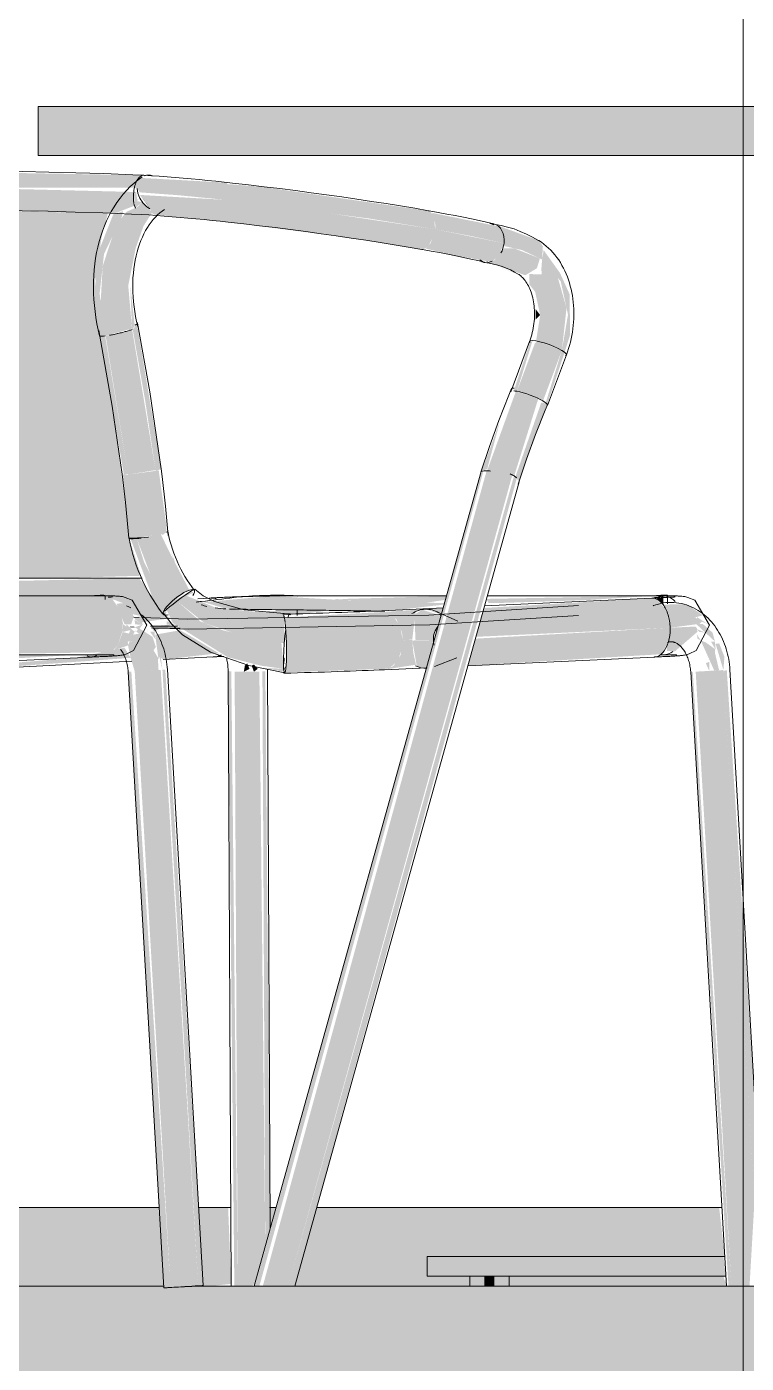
# Model space of a CAD drawing. Header units: inches. Extents: x -23034 to -8288, y -132 to 853.
# Drawn here: x -19258.62 to -19240.32, y -1.96 to 32.03 of the extents above; entities that cross this region are included whole.
import ezdxf

# ---------------------------------------------------------------- set-up
doc = ezdxf.new("R2010")
doc.units = ezdxf.units.IN
doc.header["$MEASUREMENT"] = 0
for name, color, linetype, lineweight in [('A-GLAZ-CWMG', 51, 'Continuous', 9), ('C-BLDG-PADS', 91, 'Continuous', 9), ('G-ANNO-SYMB', 111, 'Continuous', 9), ('I-FURN', 30, 'Continuous', 9)]:
    doc.layers.add(name, color=color, linetype=linetype, lineweight=lineweight)

# ---------------------------------------------------------------- blocks, each defined once
blk = doc.blocks.new('HermanMiller_Collection_Air-Chair_SideChair_Arms - Arms-V29-Section 8')
at = {"layer": 'I-FURN'}
for points in [[(-26123.41, 16.825), (-26118.589, 16.828), (-26118.667, 17.2), (-26118.863, 17.465), (-26119.123, 17.552), (-26128.334, 17.405), (-26128.174, 17.151), (-26128.111, 16.828), (-26123.733, 16.826)], [(-26119.078, 17.546), (-26119.136, 17.566), (-26119.123, 17.552)], [(-26123.928, 16.05), (-26118.905, 16.117), (-26118.727, 16.291), (-26118.599, 16.678), (-26118.601, 16.828), (-26128.111, 16.828), (-26128.22, 16.355), (-26128.432, 16.126), (-26128.432, 16.053), (-26124.052, 16.05)], [(-26126.267, 15.675), (-26119.792, 16.052), (-26126.711, 16.051), (-26126.52, 15.776), (-26126.272, 15.676)], [(-26117.385, -0.036), (-26116.68, 0.005), (-26117.633, 15.668), (-26118.295, 15.63), (-26117.468, 1.402)], [(-26116.68, 0.005), (-26116.554, 0.011), (-26117.517, 15.674), (-26117.59, 15.671), (-26116.761, 1.402)], [(-26117.551, -0.047), (-26117.386, -0.007), (-26118.38, 15.625), (-26118.461, 15.619), (-26117.551, -0.041)]]:
    blk.add_hatch(color=256, dxfattribs=at).paths.add_polyline_path(points, flags=0)
h = blk.add_hatch(color=256, dxfattribs=at)
h.paths.add_polyline_path([(-26118.096, 16.822), (-26118.113, 17.036), (-26118.289, 16.952)], flags=0)
h.paths.add_polyline_path([(-26118.386, 16.826), (-26118.319, 17.022), (-26118.347, 17.085), (-26118.113, 17.036), (-26118.28, 17.223), (-26118.492, 17.256), (-26118.494, 17.378), (-26118.753, 17.351), (-26118.601, 16.939), (-26118.55, 16.828)], flags=0)
h = blk.add_hatch(color=256, dxfattribs=at)
h.paths.add_polyline_path([(-26118.601, 16.634), (-26118.384, 16.687), (-26118.589, 16.828), (-26118.601, 16.64)], flags=0)
h.paths.add_polyline_path([(-26118.831, 16.166), (-26118.467, 16.291), (-26118.471, 16.39), (-26118.26, 16.418), (-26118.102, 16.604), (-26118.334, 16.566), (-26118.601, 16.634), (-26118.727, 16.291)], flags=0)
h.paths.add_polyline_path([(-26118.196, 16.687), (-26118.096, 16.822), (-26118.289, 16.755)], flags=0)
h = blk.add_hatch(color=256, dxfattribs=at)
h.paths.add_polyline_path([(-26118.096, 16.822), (-26118.296, 16.943), (-26118.289, 16.825), (-26118.172, 16.823)], flags=0)
h.paths.add_polyline_path([(-26118.295, 15.63), (-26117.689, 15.665), (-26117.707, 15.985), (-26117.817, 16.169), (-26117.757, 16.252), (-26117.842, 16.51), (-26118.172, 16.72), (-26118.216, 16.702), (-26118.255, 16.64), (-26118.174, 16.592), (-26118.19, 16.501), (-26118.194, 16.496), (-26118.334, 16.408), (-26118.425, 16.39), (-26118.467, 16.299), (-26118.402, 15.993)], flags=0)
h.paths.add_polyline_path([(-26118.334, 16.566), (-26118.301, 16.64), (-26118.503, 16.827), (-26118.51, 16.775), (-26118.407, 16.682), (-26118.442, 16.593)], flags=0)
h = blk.add_hatch(color=256, dxfattribs=at)
h.paths.add_polyline_path([(-26117.59, 15.671), (-26117.633, 16.015), (-26117.681, 16.06), (-26117.633, 15.853)], flags=0)
h.paths.add_polyline_path([(-26117.771, 16.448), (-26117.794, 16.64), (-26117.903, 16.64), (-26117.813, 16.51)], flags=0)
for p, q in [((-26119.05, 17.459), (-26119.05, 17.563)), ((-26126.25, 15.675), (-26119.383, 15.997)), ((-26116.553, 0.011), (-26117.464, 15.676)), ((-26118.462, 15.618), (-26117.552, -0.047))]:
    blk.add_line(p, q, dxfattribs=at)
at = {"layer": 'I-FURN', "flags": 128}
for points in [[(-26128.665, 17.552), (-26121.23, 17.55), (-26119.106, 17.552)], [(-26117.983, 16.809), (-26118.356, 17.439), (-26118.534, 17.514), (-26118.61, 17.532), (-26118.653, 17.538), (-26118.685, 17.542), (-26118.711, 17.544), (-26118.734, 17.546), (-26118.757, 17.547), (-26118.779, 17.548), (-26118.802, 17.549), (-26118.826, 17.55), (-26118.851, 17.55), (-26118.877, 17.551), (-26118.905, 17.551), (-26118.933, 17.552), (-26118.963, 17.552), (-26118.995, 17.552), (-26119.027, 17.552), (-26119.061, 17.552), (-26119.096, 17.552), (-26119.106, 17.552)], [(-26118.861, 17.526), (-26118.863, 17.526), (-26118.87, 17.526), (-26118.88, 17.525), (-26118.893, 17.523), (-26118.909, 17.522), (-26118.927, 17.521), (-26118.947, 17.52), (-26118.969, 17.518)], [(-26118.39, 17.248), (-26118.448, 17.276), (-26118.508, 17.301)], [(-26117.464, 15.676), (-26117.469, 15.743), (-26117.476, 15.81), (-26117.484, 15.876), (-26117.495, 15.942), (-26117.508, 16.008), (-26117.523, 16.073), (-26117.54, 16.137), (-26117.558, 16.201), (-26117.579, 16.264), (-26117.602, 16.326), (-26117.626, 16.388), (-26117.653, 16.448), (-26117.681, 16.508), (-26117.712, 16.566), (-26117.744, 16.623), (-26117.778, 16.679), (-26117.814, 16.734), (-26117.852, 16.787), (-26117.892, 16.838), (-26117.934, 16.888), (-26117.977, 16.937), (-26118.023, 16.983), (-26118.07, 17.028), (-26118.119, 17.07)], [(-26117.983, 16.809), (-26118.325, 16.16), (-26118.499, 16.077), (-26118.573, 16.056), (-26118.617, 16.047), (-26118.648, 16.042), (-26118.674, 16.038), (-26118.697, 16.035), (-26118.719, 16.033), (-26118.742, 16.031), (-26118.765, 16.029), (-26118.789, 16.027), (-26118.814, 16.025), (-26118.84, 16.023), (-26118.867, 16.022), (-26118.896, 16.02), (-26118.925, 16.018), (-26118.957, 16.016), (-26118.989, 16.014), (-26119.023, 16.013), (-26119.058, 16.011), (-26119.094, 16.009), (-26119.131, 16.008), (-26119.17, 16.006), (-26119.21, 16.004), (-26119.25, 16.002), (-26119.292, 16.001), (-26119.335, 15.999), (-26119.378, 15.998), (-26119.386, 15.997)], [(-26128.668, 16.052), (-26121.23, 16.05), (-26119.104, 16.052)], [(-26118.824, 16.048), (-26118.827, 16.049), (-26118.833, 16.049), (-26118.844, 16.049), (-26118.857, 16.05), (-26118.872, 16.05), (-26118.89, 16.051), (-26118.911, 16.051), (-26118.933, 16.051), (-26118.957, 16.052), (-26118.983, 16.052), (-26119.011, 16.052), (-26119.04, 16.052), (-26119.071, 16.052), (-26119.104, 16.052)], [(-26118.656, 16.192), (-26118.639, 16.169), (-26118.623, 16.145), (-26118.607, 16.119), (-26118.592, 16.092), (-26118.577, 16.064), (-26118.563, 16.035), (-26118.55, 16.004), (-26118.537, 15.973), (-26118.525, 15.941), (-26118.514, 15.907), (-26118.504, 15.874), (-26118.495, 15.839), (-26118.487, 15.804), (-26118.48, 15.768), (-26118.474, 15.732), (-26118.469, 15.695), (-26118.465, 15.659), (-26118.462, 15.622), (-26118.462, 15.618)]]:
    blk.add_lwpolyline(points, dxfattribs=at)
at = {"layer": 'I-FURN'}
for start_param, end_param in [(0.727466, 2.298262), (5.439855, 5.701654), (6.225253, 7.010651), (2.298262, 3.08366), (3.607259, 3.869058), (3.869058, 5.439855)]:
    blk.add_ellipse((-26117.053, -0.018), major_axis=(0.499, 0.029), ratio=0.004932, start_param=start_param, end_param=end_param, dxfattribs=at)
blk.add_open_spline([(-26119.431, 17.55), (-26119.349, 17.557), (-26119.197, 17.566), (-26119.055, 17.57), (-26119.049, 17.563), (-26119.057, 17.558)], degree=3, knots=[-0.9753269, -0.9753269, -0.9753269, -0.9753269, -0.8, -0.6, -0.4, -0.4, -0.4, -0.4], dxfattribs=at)
for points in [[(-26119.397, 15.997), (-26119.433, 15.998), (-26119.469, 16.007), (-26119.504, 16.024)], [(-26119.263, 16.035), (-26119.306, 16.009), (-26119.352, 15.997), (-26119.397, 15.997)]]:
    blk.add_open_spline(points, degree=3, dxfattribs=at)
blk = doc.blocks.new('Falcon 7700 Series Pedestal Base - 36_ Square Top x 30_ - Wheelchair Height-V35-Section 8')
at = {"layer": 'I-FURN'}
for points in [[(-26104.673, 28.75), (-26095.297, 28.75), (-26095.297, 30), (-26120.753, 30), (-26120.753, 28.75), (-26113.313, 28.75)], [(-26109.405, 0), (-26109.146, 0), (-26109.146, 0.25), (-26109.405, 0.25)]]:
    blk.add_hatch(color=256, dxfattribs=at).paths.add_polyline_path(points, flags=0)
h = blk.add_hatch(color=256, dxfattribs=at)
h.paths.add_polyline_path([(-26101.024, 0.25), (-26095.297, 0.25), (-26095.297, 0.75), (-26101.614, 0.75), (-26101.621, 0.25), (-26101.147, 0.25)], flags=0)
h.paths.add_polyline_path([(-26104.673, 0.25), (-26103.26, 0.25), (-26103.323, 0.75), (-26110.854, 0.75), (-26110.854, 0.25)], flags=0)
for p, q in [((-26120.753, 30), (-26095.297, 30)), ((-26120.753, 30), (-26120.753, 28.75)), ((-26095.297, 28.75), (-26120.753, 28.75)), ((-26110.854, 0.75), (-26103.279, 0.75)), ((-26110.854, 0.75), (-26110.854, 0.25)), ((-26103.25, 0.25), (-26110.854, 0.25)), ((-26109.775, 0.25), (-26109.775, 0)), ((-26108.775, 0), (-26108.775, 0.25))]:
    blk.add_line(p, q, dxfattribs=at)
blk = doc.blocks.new('HermanMiller_Collection_Air-Chair_SideChair_Arms - Arms-V37-Section 8')
at = {"layer": 'I-FURN'}
for points in [[(-26126.047, 27.825), (-26122.661, 27.931), (-26118.303, 27.933), (-26118.143, 28.228), (-26118.091, 28.249), (-26122.794, 28.334), (-26125.748, 28.228), (-26125.98, 28.032), (-26126.024, 27.933)], [(-26118.829, 27.281), (-26118.725, 27.308), (-26118.298, 27.477), (-26118.327, 27.825), (-26122.661, 27.931), (-26126.047, 27.825), (-26125.972, 27.481), (-26124.867, 27.297), (-26122.366, 27.359), (-26118.832, 27.281)], [(-26115.996, 27.624), (-26115.945, 28.061), (-26118.193, 28.184), (-26118.303, 27.933), (-26118.22, 27.909), (-26118.166, 27.814), (-26117.184, 27.741)], [(-26110.654, 26.875), (-26110.69, 27.219), (-26110.79, 27.338), (-26115.072, 27.958), (-26115.95, 28.025), (-26115.996, 27.624), (-26112.337, 27.149)], [(-26117.924, 27.43), (-26118.163, 27.741), (-26117.93, 27.432)], [(-26110.964, 26.362), (-26110.829, 26.438), (-26110.677, 26.747), (-26110.654, 26.875), (-26114.137, 27.401), (-26115.996, 27.624), (-26116.053, 27.076), (-26112.567, 26.623)], [(-26108.902, 26.52), (-26108.974, 26.871), (-26109.044, 26.95), (-26110.734, 27.293), (-26110.649, 27.002), (-26110.654, 26.875), (-26109.719, 26.699)], [(-26109.235, 26.047), (-26109.052, 26.172), (-26108.902, 26.52), (-26110.654, 26.875), (-26110.768, 26.52), (-26110.896, 26.384), (-26110.094, 26.198)], [(-26107.933, 26.106), (-26107.914, 26.448), (-26108.027, 26.593), (-26109.044, 26.962), (-26108.974, 26.871), (-26108.902, 26.52), (-26108.901, 26.45), (-26108.437, 26.344)], [(-26108.36, 25.706), (-26108.066, 25.884), (-26107.99, 26.133), (-26108.648, 26.392), (-26108.929, 26.392), (-26109.138, 26.095), (-26109.298, 26.031), (-26108.452, 25.737)], [(-26107.362, 23.747), (-26107.224, 24.179), (-26107.232, 25.218), (-26107.475, 25.758), (-26107.894, 26.344), (-26107.933, 26.106), (-26107.459, 25.55), (-26107.275, 24.704), (-26107.431, 23.793)], [(-26109.298, 26.031), (-26109.341, 26.065), (-26109.342, 26.047)], [(-26108.542, 25.736), (-26109.298, 26.016), (-26108.723, 25.798), (-26108.547, 25.737)], [(-26107.431, 23.793), (-26107.312, 24.872), (-26107.531, 25.635), (-26107.933, 26.106), (-26107.951, 25.884), (-26107.946, 25.726), (-26108.258, 25.737), (-26108.258, 25.472), (-26108.111, 25.287), (-26107.982, 24.694), (-26108.086, 24.038), (-26107.524, 23.844)], [(-26108.101, 24.575), (-26107.982, 24.694), (-26108.098, 24.845)], [(-26118.544, 20.635), (-26118.467, 20.656), (-26119.048, 24.162), (-26119.164, 24.155), (-26118.572, 20.637)], [(-26118.464, 20.637), (-26117.766, 20.75), (-26118.36, 24.327), (-26119.034, 24.162), (-26118.465, 20.644)], [(-26117.763, 20.731), (-26117.621, 20.78), (-26118.237, 24.464), (-26118.346, 24.327), (-26118.026, 22.501)], [(-26108.574, 22.754), (-26108.175, 24.046), (-26108.25, 23.984), (-26108.654, 22.763), (-26108.594, 22.757)], [(-26107.911, 22.509), (-26107.431, 23.793), (-26108.038, 24.026), (-26108.114, 23.984), (-26108.574, 22.754), (-26108.003, 22.559)], [(-26107.802, 22.422), (-26107.362, 23.747), (-26107.431, 23.793), (-26107.842, 22.462)], [(-26108.648, 20.59), (-26108.029, 22.571), (-26108.601, 22.754), (-26109.331, 20.737), (-26108.81, 20.653), (-26108.648, 20.602)], [(-26108.518, 20.458), (-26107.814, 22.435), (-26107.954, 22.47), (-26108.613, 20.578), (-26108.519, 20.459)], [(-26109.475, 20.719), (-26109.329, 20.782), (-26109.003, 21.997), (-26109.468, 20.737)], [(-26117.596, 19.095), (-26117.49, 19.169), (-26117.49, 19.33), (-26117.685, 20.75), (-26117.763, 20.731), (-26117.598, 19.118)], [(-26118.429, 19.015), (-26118.3, 19.033), (-26118.464, 20.637), (-26118.594, 20.635), (-26118.464, 19.363)], [(-26118.299, 19.02), (-26117.598, 19.118), (-26117.763, 20.731), (-26118.464, 20.637), (-26118.3, 19.025)], [(-26115.192, 0), (-26115.124, 0), (-26109.423, 20.734), (-26109.501, 20.653), (-26115.237, 0)], [(-26114.707, 0), (-26114.391, 0), (-26108.692, 20.625), (-26108.993, 20.707), (-26109.003, 20.72), (-26109.349, 20.718), (-26115.037, 0), (-26114.823, 0)], [(-26114.314, 0), (-26114.221, 0), (-26108.575, 20.551), (-26108.655, 20.578), (-26114.391, 0)], [(-26117.471, 17.287), (-26117.015, 17.647), (-26116.905, 17.697), (-26117.397, 18.64), (-26117.633, 19.122), (-26118.244, 19.009), (-26117.788, 17.812), (-26117.633, 17.554)], [(-26117.573, 17.095), (-26117.471, 17.287), (-26118.056, 18.406), (-26118.244, 19.009), (-26118.399, 19.002), (-26117.838, 17.5), (-26117.605, 17.144)], [(-26114.492, 16.344), (-26114.488, 17.073), (-26116.224, 17.247), (-26117.015, 17.57), (-26117.22, 17.42), (-26116.518, 16.861), (-26115.473, 16.505), (-26114.962, 16.421)], [(-26105.063, 17.483), (-26105.082, 17.507), (-26105.126, 17.496)], [(-26104.856, 17.331), (-26104.85, 17.369), (-26104.856, 17.539), (-26105.03, 17.476), (-26104.892, 17.369)], [(-26104.677, 16.742), (-26103.93, 16.84), (-26103.872, 16.896), (-26104.043, 17.005), (-26103.842, 17.057), (-26104.251, 17.337), (-26104.856, 17.331), (-26104.692, 16.909), (-26104.678, 16.755)], [(-26114.373, 17.06), (-26114.167, 17.096), (-26114.167, 17.195), (-26115.473, 17.14), (-26115.033, 17.105), (-26114.371, 17.066)], [(-26114.436, 16.318), (-26111.475, 16.423), (-26111.552, 16.798), (-26111.742, 17.073), (-26111.865, 17.148), (-26114.495, 17.004), (-26114.443, 16.512)], [(-26114.167, 17.069), (-26113.357, 17.183), (-26114.167, 17.195), (-26114.167, 17.096)], [(-26110.699, 16.428), (-26110.644, 16.68), (-26110.506, 17.047), (-26110.981, 17.198), (-26111.183, 17.073), (-26111.153, 16.433), (-26111.079, 16.432)], [(-26110.506, 17.047), (-26110.546, 17.096), (-26110.533, 17.058)], [(-26104.553, 16.143), (-26103.979, 16.642), (-26103.995, 16.727), (-26104.034, 16.772), (-26104.677, 16.742), (-26104.761, 16.274), (-26104.761, 16.153), (-26104.673, 16.149)], [(-26114.471, 15.606), (-26111.829, 15.7), (-26111.609, 15.893), (-26111.488, 16.229), (-26111.475, 16.423), (-26114.436, 16.318), (-26114.456, 15.677)], [(-26110.878, 15.714), (-26110.699, 16.428), (-26111.235, 16.416), (-26111.12, 15.763), (-26111.002, 15.727)], [(-26114.509, 15.697), (-26114.475, 15.97), (-26114.492, 15.988)], [(-26115.676, 0), (-26115.675, 0), (-26115.838, 15.629), (-26115.919, 15.643), (-26115.761, 0)], [(-26114.974, 1.015), (-26114.851, 1.458), (-26114.973, 15.637), (-26115.047, 15.63), (-26114.976, 1.402)], [(-26114.5, 15.639), (-26114.444, 15.793), (-26114.506, 15.679)], [(-26102.657, 0), (-26102.657, 0.01), (-26102.535, 2.11), (-26103.323, 15.665), (-26104.027, 15.624), (-26103.119, 0), (-26102.774, 0)], [(-26102.535, 2.11), (-26102.451, 3.546), (-26103.237, 15.67), (-26103.321, 15.636), (-26102.604, 3.308)], [(-26115.314, 0), (-26115.237, 0.073), (-26114.974, 1.015), (-26115.125, 15.626), (-26115.753, 15.624), (-26115.675, 0), (-26115.444, 0)], [(-26103.119, 0), (-26104.101, 15.62), (-26104.153, 15.619), (-26103.193, 0), (-26103.12, 0)]]:
    blk.add_hatch(color=256, dxfattribs=at).paths.add_polyline_path(points, flags=0)
h = blk.add_hatch(color=256, dxfattribs=at)
h.paths.add_polyline_path([(-26119.125, 24.155), (-26119.048, 24.162), (-26119.187, 25.242), (-26119.076, 26.248), (-26118.624, 27.19), (-26118.59, 27.338), (-26118.841, 27.255), (-26119.174, 26.412), (-26119.293, 25.719), (-26119.275, 24.845), (-26119.174, 24.157)], flags=0)
h.paths.add_polyline_path([(-26118.225, 27.609), (-26118.166, 27.671), (-26118.226, 27.624)], flags=0)
h = blk.add_hatch(color=256, dxfattribs=at)
h.paths.add_polyline_path([(-26119.048, 24.162), (-26118.364, 24.351), (-26118.46, 25.445), (-26118.266, 26.407), (-26118.073, 26.953), (-26117.851, 27.307), (-26118.097, 27.56), (-26118.322, 27.398), (-26118.495, 27.325), (-26118.752, 27.019), (-26119.11, 25.941), (-26119.16, 25.031), (-26119.1, 24.562)], flags=0)
h.paths.add_polyline_path([(-26118.265, 27.411), (-26118.097, 27.56), (-26118.216, 27.59), (-26118.268, 27.411)], flags=0)
h = blk.add_hatch(color=256, dxfattribs=at)
h.paths.add_polyline_path([(-26116.053, 27.076), (-26115.996, 27.624), (-26118.166, 27.749), (-26117.908, 27.393), (-26117.856, 27.288), (-26117.802, 27.247), (-26117.124, 27.181)], flags=0)
h.paths.add_polyline_path([(-26118.276, 27.406), (-26118.211, 27.499), (-26118.259, 27.821), (-26118.321, 27.825), (-26118.278, 27.411)], flags=0)
h = blk.add_hatch(color=256, dxfattribs=at)
h.paths.add_polyline_path([(-26122.03, 26.093), (-26121.631, 25.203), (-26121.727, 25.657), (-26122.02, 26.079)], flags=0)
h.paths.add_polyline_path([(-26121.588, 24.535), (-26121.724, 24.535), (-26121.678, 24.321), (-26121.616, 24.408)], flags=0)
h.paths.add_polyline_path([(-26120.428, 17.999), (-26118.133, 18.063), (-26118.433, 19.01), (-26118.431, 19.041), (-26118.827, 22.135), (-26119.306, 25.55), (-26119.131, 26.72), (-26118.978, 27.286), (-26122.661, 27.355), (-26124.589, 27.252), (-26124.503, 27.218), (-26123.274, 26.943), (-26122.811, 26.791), (-26122.342, 26.444), (-26121.936, 26.135), (-26121.79, 26.005), (-26121.576, 25.385), (-26121.493, 24.577), (-26121.588, 24.535), (-26121.586, 24.007), (-26122.638, 20.996), (-26122.797, 20.317), (-26122.762, 18.285), (-26122.751, 18.004), (-26121.431, 18)], flags=0)
h.paths.add_polyline_path([(-26122.47, 25.667), (-26122.509, 25.471), (-26122.54, 25.72)], flags=0)
h.paths.add_polyline_path([(-26123.001, 22.794), (-26122.972, 22.866), (-26122.51, 23.956), (-26122.428, 23.988), (-26122.324, 24.998), (-26122.58, 25.796), (-26122.97, 26.124), (-26122.916, 26.032), (-26122.983, 25.984), (-26123.023, 25.796), (-26123.723, 25.985), (-26123.407, 25.162), (-26123.196, 24.169), (-26123.001, 22.794)], flags=0)
h.paths.add_polyline_path([(-26119.293, 25.719), (-26119.241, 26.168), (-26119.291, 25.726)], flags=0)
h = blk.add_hatch(color=256, dxfattribs=at)
h.paths.add_polyline_path([(-26118.36, 24.327), (-26118.294, 24.419), (-26118.408, 25.445), (-26118.364, 24.351)], flags=0)
h.paths.add_polyline_path([(-26118.253, 24.456), (-26118.247, 24.464), (-26118.255, 24.464)], flags=0)
h = blk.add_hatch(color=256, dxfattribs=at)
h.paths.add_polyline_path([(-26117.377, 18.668), (-26117.239, 18.278), (-26117.297, 18.491), (-26117.343, 18.591)], flags=0)
h.paths.add_polyline_path([(-26116.905, 17.697), (-26116.843, 17.722), (-26116.913, 17.711)], flags=0)
h = blk.add_hatch(color=256, dxfattribs=at)
h.paths.add_polyline_path([(-26118.113, 17.036), (-26118.311, 17.003), (-26118.283, 16.955), (-26118.179, 17.004)], flags=0)
h.paths.add_polyline_path([(-26118.101, 16.885), (-26117.382, 16.982), (-26117.509, 17.058), (-26118.182, 18.003), (-26122.82, 17.899), (-26122.764, 17.54), (-26118.827, 17.456), (-26118.493, 17.33), (-26118.492, 17.256), (-26118.194, 17.127), (-26118.102, 16.893), (-26118.101, 16.885)], flags=0)
h = blk.add_hatch(color=256, dxfattribs=at)
h.paths.add_polyline_path([(-26118.285, 16.618), (-26118.277, 16.687), (-26118.3, 16.638)], flags=0)
h.paths.add_polyline_path([(-26117.973, 16.634), (-26117.958, 16.721), (-26117.976, 16.64)], flags=0)
h.paths.add_polyline_path([(-26117.797, 16.643), (-26117.633, 16.734), (-26117.862, 16.733)], flags=0)
h.paths.add_polyline_path([(-26116.606, 17.426), (-26116.456, 17.426), (-26116.609, 17.428)], flags=0)
h = blk.add_hatch(color=256, dxfattribs=at)
h.paths.add_polyline_path([(-26117.509, 17.058), (-26117.486, 17.161), (-26117.564, 17.141)], flags=0)
h.paths.add_polyline_path([(-26117.565, 17.144), (-26117.384, 17.292), (-26116.88, 17.604), (-26116.781, 17.633), (-26116.867, 17.672), (-26117.392, 17.371), (-26117.524, 17.207)], flags=0)
h = blk.add_hatch(color=256, dxfattribs=at)
h.paths.add_polyline_path([(-26114.497, 15.622), (-26114.509, 15.697), (-26115.044, 15.724)], flags=0)
h.paths.add_polyline_path([(-26114.509, 15.697), (-26114.564, 16.356), (-26116.03, 16.669), (-26116.626, 16.904), (-26117.22, 17.42), (-26117.477, 17.187), (-26117.327, 16.864), (-26115.934, 15.994), (-26115.087, 15.777), (-26114.514, 15.698)], flags=0)
h = blk.add_hatch(color=256, dxfattribs=at)
h.paths.add_polyline_path([(-26111.936, 17.162), (-26111.635, 17.191), (-26110.427, 17.331), (-26110.417, 17.367), (-26113.104, 17.45), (-26114.806, 17.548), (-26116.536, 17.393), (-26115.973, 17.224), (-26115.473, 17.21), (-26111.996, 17.163)], flags=0)
h.paths.add_polyline_path([(-26116.453, 17.281), (-26116.674, 17.404), (-26116.58, 17.325), (-26116.496, 17.285)], flags=0)
h = blk.add_hatch(color=256, dxfattribs=at)
h.paths.add_polyline_path([(-26110.962, 17.367), (-26110.393, 17.451), (-26110.366, 17.549), (-26113.313, 17.464), (-26110.975, 17.368)], flags=0)
h.paths.add_polyline_path([(-26109.101, 17.368), (-26106.786, 17.445), (-26105.15, 17.552), (-26109.35, 17.475), (-26109.294, 17.368), (-26109.11, 17.368)], flags=0)
h = blk.add_hatch(color=256, dxfattribs=at)
h.paths.add_polyline_path([(-26111.475, 16.423), (-26111.236, 16.44), (-26111.153, 17.145), (-26110.906, 17.212), (-26110.552, 17.099), (-26110.481, 17.137), (-26110.45, 17.246), (-26111.865, 17.148), (-26111.635, 16.953), (-26111.497, 16.617)], flags=0)
h.paths.add_polyline_path([(-26110.696, 16.46), (-26110.681, 16.48), (-26110.694, 16.479)], flags=0)
h.paths.add_polyline_path([(-26109.619, 16.51), (-26104.677, 16.742), (-26104.784, 17.212), (-26105.032, 17.477), (-26105.126, 17.496), (-26109.414, 17.244), (-26109.606, 16.557)], flags=0)
h = blk.add_hatch(color=256, dxfattribs=at)
h.paths.add_polyline_path([(-26103.323, 15.665), (-26103.296, 16.003), (-26103.43, 16.343), (-26103.52, 16.333), (-26103.43, 16.028)], flags=0)
h.paths.add_polyline_path([(-26104.018, 16.839), (-26104.047, 16.884), (-26104.043, 16.84)], flags=0)
h.paths.add_polyline_path([(-26103.537, 16.391), (-26103.597, 16.615), (-26103.847, 16.838), (-26104.018, 16.839), (-26103.597, 16.447)], flags=0)
h.paths.add_polyline_path([(-26103.729, 16.84), (-26103.998, 17.014), (-26103.998, 16.944), (-26103.777, 16.859)], flags=0)
h = blk.add_hatch(color=256, dxfattribs=at)
h.paths.add_polyline_path([(-26122.512, 15.675), (-26118.397, 15.976), (-26118.555, 16.236), (-26119.792, 15.979), (-26122.235, 15.776), (-26122.462, 15.684)], flags=0)
h.paths.add_polyline_path([(-26117.688, 15.926), (-26117.67, 16.014), (-26117.572, 15.932), (-26116.156, 16.093), (-26116.903, 16.544), (-26117.144, 16.677), (-26117.776, 16.565), (-26117.688, 15.93)], flags=0)
h = blk.add_hatch(color=256, dxfattribs=at)
h.paths.add_polyline_path([(-26117.245, 16.808), (-26117.486, 16.907), (-26117.486, 16.823), (-26117.304, 16.812)], flags=0)
h.paths.add_polyline_path([(-26117.991, 16.855), (-26118.08, 16.885), (-26117.998, 16.855)], flags=0)
h = blk.add_hatch(color=256, dxfattribs=at)
h.paths.add_polyline_path([(-26117.466, 16.733), (-26117.398, 16.818), (-26117.893, 16.775), (-26117.771, 16.735), (-26117.486, 16.733)], flags=0)
h.paths.add_polyline_path([(-26117.989, 16.842), (-26118.054, 16.859), (-26117.998, 16.843)], flags=0)
h = blk.add_hatch(color=256, dxfattribs=at)
h.paths.add_polyline_path([(-26111.959, 15.675), (-26111.14, 15.801), (-26111.209, 16.102), (-26111.236, 16.434), (-26111.475, 16.423), (-26111.533, 16.048), (-26111.71, 15.775), (-26111.859, 15.694)], flags=0)
h.paths.add_polyline_path([(-26109.824, 15.775), (-26104.907, 16.068), (-26104.726, 16.376), (-26104.677, 16.742), (-26109.632, 16.464), (-26109.823, 15.779)], flags=0)
h = blk.add_hatch(color=256, dxfattribs=at)
h.paths.add_polyline_path([(-26103.683, 15.643), (-26103.683, 15.874), (-26103.77, 15.84), (-26103.707, 15.698)], flags=0)
h.paths.add_polyline_path([(-26103.899, 16.418), (-26104.001, 16.582), (-26103.978, 16.459)], flags=0)
h.paths.add_polyline_path([(-26103.553, 15.651), (-26103.433, 15.665), (-26103.537, 16.103), (-26103.537, 16.199), (-26103.77, 16.368), (-26103.899, 16.418), (-26103.557, 15.658)], flags=0)
h.paths.add_polyline_path([(-26103.519, 16.183), (-26103.537, 16.391), (-26103.639, 16.391), (-26103.537, 16.214)], flags=0)
h.paths.add_polyline_path([(-26103.777, 16.615), (-26103.998, 16.706), (-26103.93, 16.636), (-26103.784, 16.616)], flags=0)
h = blk.add_hatch(color=256, dxfattribs=at)
h.paths.add_polyline_path([(-26115.521, 15.619), (-26115.375, 15.697), (-26115.436, 15.836), (-26115.494, 15.777)], flags=0)
h.paths.add_polyline_path([(-26115.263, 15.621), (-26115.166, 15.697), (-26115.263, 15.807), (-26115.32, 15.777), (-26115.264, 15.625)], flags=0)
for p, q in [((-26109.12, 27), (-26109.265, 27.021)), ((-26109.379, 26.027), (-26109.283, 26.014)), ((-26108.251, 24.025), (-26108.73, 22.742)), ((-26107.793, 22.392), (-26107.313, 23.678)), ((-26107.336, 23.661), (-26107.313, 23.678)), ((-26109.483, 20.719), (-26115.258, 0)), ((-26114.22, 0), (-26108.52, 20.451)), ((-26116.771, 17.721), (-26116.771, 17.711)), ((-26116.386, 17.496), (-26116.689, 17.48)), ((-26114.401, 17.552), (-26110.353, 17.551)), ((-26105.139, 17.496), (-26109.401, 17.296)), ((-26104.742, 17.347), (-26104.742, 17.565)), ((-26118.314, 17.009), (-26118.181, 17.003)), ((-26114.331, 17.066), (-26114.349, 17.091)), ((-26114.167, 17.195), (-26114.167, 17.053)), ((-26110.438, 17.247), (-26112.012, 17.173)), ((-26110.073, 16.908), (-26110.628, 17.157)), ((-26118.405, 16.762), (-26118.311, 16.759)), ((-26117.573, 15.932), (-26116.303, 15.998)), ((-26109.825, 15.774), (-26105.075, 15.997)), ((-26104.934, 16.052), (-26104.844, 16.052)), ((-26122.491, 15.675), (-26118.372, 15.89)), ((-26115.92, 15.645), (-26115.843, 0)), ((-26114.92, 15.671), (-26114.92, 15.65)), ((-26114.85, 1.459), (-26114.92, 15.65)), ((-26111.942, 15.675), (-26110.861, 15.726)), ((-26110.668, 15.754), (-26110.099, 15.972)), ((-26102.451, 3.554), (-26103.155, 15.676)), ((-26104.154, 15.618), (-26103.246, 0)), ((-26114.227, 0), (-26114.221, 0))]:
    blk.add_line(p, q, dxfattribs=at)
at = {"layer": 'I-FURN', "flags": 128}
for points in [[(-26125.647, 28.25), (-26125.177, 28.28), (-26124.68, 28.306), (-26124.156, 28.326), (-26123.605, 28.34), (-26123.029, 28.35), (-26122.427, 28.353), (-26121.801, 28.352), (-26121.152, 28.345), (-26120.481, 28.332), (-26119.789, 28.314), (-26119.077, 28.291), (-26118.346, 28.263), (-26118.069, 28.251)], [(-26118.067, 28.251), (-26117.872, 28.238), (-26117.674, 28.224), (-26117.473, 28.209), (-26117.27, 28.193), (-26117.064, 28.176), (-26116.858, 28.158), (-26116.649, 28.139), (-26116.44, 28.118), (-26116.23, 28.097), (-26116.019, 28.075), (-26115.944, 28.066)], [(-26118.106, 28.206), (-26118.21, 28.13), (-26118.311, 28.048), (-26118.407, 27.961), (-26118.499, 27.868), (-26118.587, 27.77), (-26118.669, 27.667), (-26118.748, 27.559), (-26118.821, 27.447), (-26118.89, 27.331), (-26118.953, 27.211), (-26119.012, 27.088), (-26119.067, 26.961), (-26119.116, 26.83), (-26119.161, 26.697), (-26119.2, 26.561), (-26119.235, 26.422), (-26119.265, 26.281), (-26119.29, 26.138), (-26119.311, 25.993), (-26119.326, 25.845), (-26119.337, 25.697), (-26119.344, 25.547), (-26119.345, 25.395), (-26119.342, 25.243), (-26119.334, 25.09), (-26119.321, 24.936), (-26119.304, 24.782), (-26119.283, 24.628), (-26119.257, 24.474), (-26119.226, 24.32), (-26119.191, 24.167)], [(-26110.823, 27.348), (-26111.173, 27.409), (-26111.532, 27.468), (-26111.897, 27.527), (-26112.269, 27.585), (-26112.646, 27.642), (-26113.029, 27.698), (-26113.417, 27.753), (-26113.808, 27.806), (-26114.203, 27.858), (-26114.601, 27.909), (-26115.001, 27.958), (-26115.402, 28.005), (-26115.805, 28.051), (-26115.944, 28.066)], [(-26124.978, 27.289), (-26124.629, 27.307), (-26124.116, 27.327), (-26123.576, 27.341), (-26123.009, 27.35), (-26122.416, 27.353), (-26121.799, 27.352), (-26121.157, 27.344), (-26120.493, 27.332), (-26119.808, 27.314), (-26119.102, 27.291), (-26118.377, 27.263), (-26118.12, 27.252)], [(-26117.541, 27.38), (-26117.601, 27.337), (-26117.659, 27.29), (-26117.715, 27.239), (-26117.77, 27.183), (-26117.823, 27.123), (-26117.875, 27.059), (-26117.925, 26.991), (-26117.972, 26.918), (-26118.018, 26.842), (-26118.061, 26.761), (-26118.101, 26.676), (-26118.139, 26.587), (-26118.174, 26.495), (-26118.206, 26.399), (-26118.235, 26.299), (-26118.261, 26.196), (-26118.283, 26.091), (-26118.303, 25.982), (-26118.318, 25.87), (-26118.33, 25.756), (-26118.339, 25.64), (-26118.344, 25.521), (-26118.345, 25.401), (-26118.342, 25.279), (-26118.336, 25.156), (-26118.326, 25.032), (-26118.312, 24.907), (-26118.294, 24.781), (-26118.273, 24.655), (-26118.248, 24.529), (-26118.219, 24.402)], [(-26118.122, 27.252), (-26117.932, 27.24), (-26117.738, 27.226), (-26117.542, 27.212), (-26117.344, 27.196), (-26117.143, 27.179), (-26116.94, 27.162), (-26116.737, 27.143), (-26116.532, 27.123), (-26116.326, 27.102), (-26116.12, 27.08), (-26116.053, 27.072)], [(-26109.164, 27.012), (-26109.345, 27.054), (-26109.533, 27.096), (-26109.729, 27.138), (-26109.932, 27.18), (-26110.141, 27.222), (-26110.357, 27.263), (-26110.578, 27.304), (-26110.806, 27.345), (-26110.823, 27.348)], [(-26110.996, 26.363), (-26111.341, 26.423), (-26111.694, 26.482), (-26112.054, 26.54), (-26112.42, 26.597), (-26112.793, 26.653), (-26113.171, 26.708), (-26113.554, 26.762), (-26113.941, 26.815), (-26114.331, 26.867), (-26114.725, 26.917), (-26115.12, 26.965), (-26115.517, 27.012), (-26115.915, 27.057), (-26116.053, 27.072)], [(-26108.025, 26.592), (-26108.176, 26.678), (-26108.33, 26.755), (-26108.488, 26.823), (-26108.648, 26.883), (-26108.812, 26.933), (-26108.978, 26.973), (-26109.12, 27)], [(-26107.313, 23.678), (-26107.285, 23.758), (-26107.259, 23.839), (-26107.235, 23.921), (-26107.213, 24.004), (-26107.194, 24.087), (-26107.177, 24.171), (-26107.163, 24.256), (-26107.151, 24.341), (-26107.141, 24.426), (-26107.134, 24.511), (-26107.129, 24.596), (-26107.126, 24.682), (-26107.126, 24.767), (-26107.129, 24.852), (-26107.134, 24.936), (-26107.141, 25.02), (-26107.151, 25.104), (-26107.164, 25.187), (-26107.179, 25.269), (-26107.196, 25.35), (-26107.216, 25.431), (-26107.239, 25.51), (-26107.264, 25.588), (-26107.291, 25.665), (-26107.322, 25.741), (-26107.355, 25.815), (-26107.39, 25.887), (-26107.428, 25.958), (-26107.469, 26.027), (-26107.512, 26.094), (-26107.558, 26.159), (-26107.606, 26.222), (-26107.657, 26.282), (-26107.711, 26.34), (-26107.767, 26.395), (-26107.826, 26.448), (-26107.887, 26.497), (-26107.951, 26.544), (-26108.017, 26.587), (-26108.025, 26.592)], [(-26109.395, 26.039), (-26109.567, 26.079), (-26109.748, 26.119), (-26109.935, 26.16), (-26110.131, 26.2), (-26110.333, 26.24), (-26110.542, 26.281), (-26110.758, 26.321), (-26110.979, 26.36), (-26110.996, 26.363)], [(-26109.283, 26.014), (-26109.172, 25.992), (-26109.061, 25.964), (-26108.952, 25.93), (-26108.844, 25.889), (-26108.737, 25.841), (-26108.632, 25.788), (-26108.543, 25.737)], [(-26108.543, 25.737), (-26108.521, 25.722), (-26108.499, 25.706), (-26108.477, 25.689), (-26108.454, 25.669), (-26108.432, 25.647), (-26108.409, 25.623), (-26108.387, 25.597), (-26108.365, 25.569), (-26108.344, 25.539), (-26108.323, 25.507), (-26108.302, 25.472), (-26108.282, 25.436), (-26108.264, 25.398), (-26108.245, 25.358), (-26108.228, 25.316), (-26108.212, 25.272), (-26108.198, 25.226), (-26108.184, 25.179), (-26108.172, 25.131), (-26108.161, 25.081), (-26108.151, 25.03), (-26108.143, 24.977), (-26108.137, 24.924), (-26108.132, 24.87), (-26108.128, 24.815), (-26108.126, 24.759), (-26108.126, 24.703), (-26108.128, 24.646), (-26108.131, 24.59), (-26108.135, 24.532), (-26108.142, 24.475), (-26108.149, 24.418), (-26108.159, 24.361), (-26108.17, 24.305), (-26108.183, 24.249), (-26108.197, 24.194), (-26108.213, 24.139), (-26108.23, 24.085), (-26108.248, 24.032), (-26108.251, 24.025)], [(-26117.621, 20.78), (-26117.914, 22.744), (-26118.222, 24.486)], [(-26119.205, 24.299), (-26118.868, 22.377), (-26118.612, 20.647)], [(-26108.094, 24.038), (-26108.175, 24.046), (-26108.228, 24.042), (-26108.251, 24.025)], [(-26108.251, 24.025), (-26108.251, 24.024), (-26108.242, 23.995)], [(-26107.754, 23.942), (-26107.877, 23.984), (-26107.993, 24.016), (-26108.094, 24.038)], [(-26107.431, 23.793), (-26107.524, 23.844), (-26107.634, 23.894), (-26107.754, 23.942)], [(-26107.313, 23.678), (-26107.313, 23.679), (-26107.322, 23.708), (-26107.362, 23.747), (-26107.431, 23.793)], [(-26109.494, 20.698), (-26109.274, 21.355), (-26109.035, 22.009), (-26108.777, 22.66), (-26108.708, 22.826)], [(-26108.541, 20.394), (-26108.33, 21.025), (-26108.1, 21.653), (-26107.852, 22.279), (-26107.786, 22.438)], [(-26117.448, 19.086), (-26117.511, 19.837), (-26117.596, 20.584), (-26117.621, 20.78)], [(-26118.612, 20.647), (-26118.526, 19.929), (-26118.46, 19.207), (-26118.446, 19.017)], [(-26116.78, 17.694), (-26116.844, 17.778), (-26116.905, 17.864), (-26116.964, 17.953), (-26117.021, 18.045), (-26117.075, 18.138), (-26117.126, 18.234), (-26117.174, 18.333), (-26117.219, 18.432), (-26117.262, 18.534), (-26117.301, 18.637), (-26117.337, 18.741), (-26117.37, 18.846), (-26117.399, 18.953), (-26117.425, 19.059), (-26117.448, 19.167), (-26117.453, 19.197)], [(-26118.437, 19.015), (-26118.409, 18.877), (-26118.377, 18.74), (-26118.34, 18.603), (-26118.299, 18.468), (-26118.255, 18.334), (-26118.205, 18.201), (-26118.152, 18.07), (-26118.095, 17.941), (-26118.034, 17.815), (-26117.969, 17.69), (-26117.9, 17.568), (-26117.828, 17.448), (-26117.752, 17.331), (-26117.673, 17.217), (-26117.59, 17.106), (-26117.565, 17.075)], [(-26117.22, 17.42), (-26117.116, 17.498), (-26117.015, 17.57), (-26116.924, 17.633), (-26116.85, 17.681), (-26116.798, 17.711), (-26116.771, 17.721)], [(-26116.768, 17.72), (-26116.55, 17.551), (-26116.269, 17.407), (-26115.514, 17.196), (-26114.403, 17.092), (-26114.349, 17.091)], [(-26117.538, 17.159), (-26117.486, 17.207), (-26117.412, 17.27), (-26117.321, 17.342), (-26117.22, 17.42)], [(-26116.399, 17.495), (-26116.374, 17.497), (-26116.348, 17.498), (-26116.32, 17.5), (-26116.291, 17.502), (-26116.261, 17.504), (-26116.23, 17.505), (-26116.197, 17.507), (-26116.163, 17.509), (-26116.128, 17.511), (-26116.092, 17.512), (-26116.054, 17.514), (-26116.015, 17.516), (-26115.975, 17.518), (-26115.935, 17.519), (-26115.893, 17.521), (-26115.85, 17.523), (-26115.806, 17.524), (-26115.762, 17.526), (-26115.717, 17.527), (-26115.671, 17.529), (-26115.625, 17.53), (-26115.578, 17.532), (-26115.531, 17.533), (-26115.483, 17.535), (-26115.435, 17.536), (-26115.387, 17.537), (-26115.339, 17.539), (-26115.29, 17.54), (-26115.242, 17.541), (-26115.193, 17.542), (-26115.145, 17.543), (-26115.097, 17.544), (-26115.05, 17.545), (-26115.002, 17.546), (-26114.955, 17.547), (-26114.909, 17.548), (-26114.863, 17.548), (-26114.818, 17.549), (-26114.773, 17.55), (-26114.729, 17.55), (-26114.686, 17.551), (-26114.644, 17.551), (-26114.603, 17.552), (-26114.563, 17.552), (-26114.524, 17.552), (-26114.487, 17.552), (-26114.45, 17.552), (-26114.414, 17.552), (-26114.401, 17.552)], [(-26109.33, 17.551), (-26106.97, 17.55), (-26104.847, 17.552)], [(-26104.552, 17.526), (-26104.555, 17.526), (-26104.561, 17.526), (-26104.572, 17.525), (-26104.585, 17.523), (-26104.6, 17.522), (-26104.618, 17.521), (-26104.639, 17.52), (-26104.661, 17.518), (-26104.685, 17.517), (-26104.711, 17.515), (-26104.739, 17.514), (-26104.768, 17.512), (-26104.799, 17.51), (-26104.831, 17.509), (-26104.865, 17.507), (-26104.9, 17.506), (-26104.937, 17.504), (-26104.975, 17.502), (-26105.013, 17.501), (-26105.053, 17.499), (-26105.094, 17.498), (-26105.136, 17.496), (-26105.137, 17.496)], [(-26104.719, 17.385), (-26104.784, 17.38), (-26104.849, 17.371), (-26104.913, 17.359), (-26104.977, 17.343), (-26105.04, 17.325), (-26105.101, 17.303), (-26105.112, 17.298)], [(-26103.675, 16.809), (-26104.048, 17.439), (-26104.226, 17.514), (-26104.301, 17.532), (-26104.345, 17.538), (-26104.376, 17.542), (-26104.402, 17.544), (-26104.426, 17.546), (-26104.448, 17.547), (-26104.471, 17.548), (-26104.494, 17.549), (-26104.518, 17.55), (-26104.543, 17.55), (-26104.569, 17.551), (-26104.596, 17.551), (-26104.625, 17.552), (-26104.655, 17.552), (-26104.686, 17.552), (-26104.719, 17.552), (-26104.752, 17.552), (-26104.788, 17.552), (-26104.824, 17.552), (-26104.848, 17.552)], [(-26103.155, 15.676), (-26103.16, 15.743), (-26103.167, 15.81), (-26103.176, 15.876), (-26103.187, 15.942), (-26103.2, 16.008), (-26103.214, 16.073), (-26103.231, 16.137), (-26103.25, 16.201), (-26103.271, 16.264), (-26103.293, 16.326), (-26103.318, 16.388), (-26103.344, 16.448), (-26103.373, 16.508), (-26103.403, 16.566), (-26103.435, 16.623), (-26103.47, 16.679), (-26103.506, 16.734), (-26103.544, 16.787), (-26103.584, 16.838), (-26103.625, 16.888), (-26103.669, 16.937), (-26103.714, 16.983), (-26103.762, 17.028), (-26103.811, 17.07), (-26103.861, 17.11), (-26103.914, 17.148), (-26103.968, 17.184), (-26104.024, 17.217), (-26104.081, 17.248), (-26104.14, 17.276), (-26104.2, 17.301), (-26104.261, 17.323), (-26104.324, 17.342), (-26104.387, 17.357), (-26104.452, 17.37), (-26104.517, 17.379), (-26104.582, 17.385), (-26104.647, 17.387), (-26104.713, 17.385), (-26104.719, 17.385)], [(-26118.11, 17.001), (-26116.95, 16.956), (-26110.818, 17.064), (-26107.009, 17.307)], [(-26117.868, 16.742), (-26116.936, 16.705), (-26110.79, 16.815), (-26107.005, 17.056)], [(-26117.568, 17.12), (-26117.353, 16.832), (-26117.077, 16.565), (-26116.371, 16.122), (-26115.396, 15.777), (-26114.48, 15.597)], [(-26112.012, 17.173), (-26112.145, 17.167), (-26112.282, 17.161), (-26112.423, 17.155), (-26112.569, 17.149), (-26112.718, 17.143), (-26112.871, 17.137), (-26113.027, 17.132), (-26113.187, 17.126), (-26113.349, 17.12), (-26113.514, 17.115), (-26113.682, 17.109), (-26113.851, 17.104), (-26114.022, 17.098), (-26114.195, 17.093), (-26114.369, 17.088), (-26114.528, 17.084)], [(-26114.349, 17.091), (-26114.371, 17.066), (-26114.397, 16.991)], [(-26114.452, 16.696), (-26114.473, 16.537), (-26114.492, 16.344)], [(-26103.675, 16.809), (-26104.016, 16.16), (-26104.19, 16.077), (-26104.265, 16.056), (-26104.308, 16.047), (-26104.339, 16.042), (-26104.365, 16.038), (-26104.388, 16.035), (-26104.411, 16.033), (-26104.433, 16.031), (-26104.456, 16.029), (-26104.48, 16.027), (-26104.505, 16.025), (-26104.531, 16.023), (-26104.559, 16.022), (-26104.587, 16.02), (-26104.617, 16.018), (-26104.648, 16.016), (-26104.681, 16.014), (-26104.714, 16.013), (-26104.749, 16.011), (-26104.786, 16.009), (-26104.823, 16.008), (-26104.862, 16.006), (-26104.901, 16.004), (-26104.942, 16.002), (-26104.984, 16.001), (-26105.026, 15.999), (-26105.07, 15.998), (-26105.077, 15.997)], [(-26114.492, 16.344), (-26114.506, 16.151), (-26114.514, 15.97), (-26114.515, 15.816), (-26114.509, 15.697), (-26114.497, 15.622), (-26114.479, 15.597)], [(-26104.743, 16.369), (-26104.73, 16.374), (-26104.717, 16.378), (-26104.705, 16.381), (-26104.692, 16.383), (-26104.68, 16.385), (-26104.668, 16.386), (-26104.666, 16.386)], [(-26104.666, 16.386), (-26104.654, 16.387), (-26104.642, 16.386), (-26104.629, 16.385), (-26104.617, 16.384), (-26104.604, 16.381), (-26104.59, 16.378), (-26104.577, 16.374), (-26104.562, 16.369), (-26104.548, 16.363), (-26104.532, 16.356), (-26104.517, 16.347), (-26104.501, 16.338), (-26104.484, 16.327), (-26104.468, 16.315), (-26104.451, 16.302), (-26104.433, 16.287), (-26104.416, 16.271), (-26104.399, 16.253), (-26104.382, 16.234), (-26104.365, 16.214), (-26104.348, 16.192), (-26104.331, 16.169), (-26104.315, 16.145), (-26104.299, 16.119), (-26104.284, 16.092), (-26104.269, 16.064), (-26104.255, 16.035), (-26104.241, 16.004), (-26104.229, 15.973), (-26104.217, 15.941), (-26104.206, 15.907), (-26104.196, 15.874), (-26104.187, 15.839), (-26104.179, 15.804), (-26104.172, 15.768), (-26104.166, 15.732), (-26104.161, 15.695), (-26104.157, 15.659), (-26104.154, 15.622), (-26104.154, 15.618)], [(-26116.289, 15.999), (-26116.272, 16), (-26116.253, 16.001), (-26116.231, 16.003), (-26116.208, 16.004), (-26116.183, 16.006), (-26116.155, 16.007), (-26116.127, 16.009), (-26116.096, 16.01), (-26116.064, 16.012), (-26116.031, 16.014)], [(-26115.965, 15.986), (-26115.956, 15.952), (-26115.948, 15.918), (-26115.941, 15.882), (-26115.935, 15.846), (-26115.93, 15.809), (-26115.926, 15.772), (-26115.923, 15.734), (-26115.921, 15.696), (-26115.92, 15.658), (-26115.92, 15.645)], [(-26104.516, 16.048), (-26104.518, 16.049), (-26104.525, 16.049), (-26104.535, 16.049), (-26104.548, 16.05), (-26104.564, 16.05), (-26104.582, 16.051), (-26104.602, 16.051), (-26104.625, 16.051), (-26104.649, 16.052), (-26104.675, 16.052), (-26104.703, 16.052), (-26104.732, 16.052), (-26104.763, 16.052), (-26104.795, 16.052), (-26104.829, 16.052), (-26104.843, 16.052)], [(-26111.942, 15.675), (-26112.077, 15.669), (-26112.216, 15.663), (-26112.36, 15.657), (-26112.508, 15.65), (-26112.659, 15.644), (-26112.814, 15.638), (-26112.972, 15.633), (-26113.134, 15.627), (-26113.298, 15.621), (-26113.465, 15.615), (-26113.633, 15.61), (-26113.805, 15.604), (-26113.977, 15.599), (-26114.152, 15.594), (-26114.327, 15.589), (-26114.488, 15.585)]]:
    blk.add_lwpolyline(points, dxfattribs=at)
at = {"layer": 'I-FURN'}
for centre, major_axis, ratio, start_param, end_param in [((-26117.823, 27.793), (-0.282, 0.413), 0.716528, 5.57384, 6.097439), ((-26117.823, 27.793), (-0.282, 0.413), 0.716528, 0.861451, 1.38505), ((-26117.823, 27.793), (-0.282, 0.413), 0.716528, 1.38505, 2.170448), ((-26109.322, 26.524), (0.057, 0.497), 0.711436, 6.24849, 6.283185), ((-26109.322, 26.524), (0.057, 0.497), 0.711436, 5.98669, 6.24849), ((-26109.279, 26.525), (0.116, 0.486), 0.74611, 4.877543, 6.283185), ((-26109.279, 26.525), (0.116, 0.486), 0.74611, 4.353944, 4.877543), ((-26109.279, 26.525), (0.116, 0.486), 0.74611, 2.783148, 3.044947), ((-26109.322, 26.524), (0.057, 0.497), 0.711436, 2.845098, 3.106897), ((-26109.322, 26.524), (0.057, 0.497), 0.711436, 3.106897, 3.630496), ((-26118.714, 24.392), (0.491, 0.093), 0.137076, 5.750632, 6.274231), ((-26118.714, 24.392), (0.491, 0.093), 0.137076, 0, 0.252845), ((-26118.705, 24.285), (0.486, 0.118), 0.11091, 3.117428, 3.141593), ((-26118.705, 24.285), (0.486, 0.118), 0.11091, 3.379228, 3.902826), ((-26118.705, 24.285), (0.486, 0.118), 0.11091, 4.192229, 4.426425), ((-26118.705, 24.285), (0.486, 0.118), 0.11091, 4.449986, 4.688225), ((-26118.705, 24.285), (0.486, 0.118), 0.11091, 4.712585, 4.950024), ((-26118.705, 24.285), (0.486, 0.118), 0.11091, 4.977051, 5.211823), ((-26118.705, 24.285), (0.486, 0.118), 0.11091, 5.243425, 5.473623), ((-26108.247, 22.632), (-0.461, 0.194), 0.144221, 5.822246, 6.345845), ((-26108.262, 22.567), (-0.468, 0.175), 0.191458, 5.509821, 5.771621), ((-26108.262, 22.567), (-0.468, 0.175), 0.191458, 3.939025, 5.509821), ((-26108.262, 22.567), (-0.468, 0.175), 0.191458, 3.141593, 3.939025), ((-26109.017, 20.546), (-0.476, 0.152), 0.239355, 5.543411, 6.328809), ((-26109.017, 20.546), (-0.476, 0.152), 0.239355, 5.282674, 5.542834), ((-26109.001, 20.585), (-0.482, 0.134), 0.301377, 3.976352, 4.23196), ((-26109.001, 20.585), (-0.482, 0.134), 0.301377, 3.714553, 3.976352), ((-26117.947, 19.052), (0.499, 0.035), 0.020295, 3.927394, 4.712792), ((-26117.945, 19.106), (0.492, 0.091), 0.107353, 5.872701, 6.396299), ((-26117.945, 19.106), (0.492, 0.091), 0.107353, 2.992907, 4.040105), ((-26117.947, 19.052), (0.499, 0.035), 0.020295, 2.880196, 3.141593), ((-26117.947, 19.052), (0.499, 0.035), 0.020295, 3.141996, 3.927394), ((-26117.945, 19.106), (0.492, 0.091), 0.107353, 4.040105, 4.301904), ((-26117.173, 17.385), (0.393, 0.31), 0.26753, 0.631223, 2.202019), ((-26117.173, 17.385), (0.393, 0.31), 0.26753, 5.605411, 6.914408), ((-26121.146, 101.858), (0, 84.692), 0.707107, 3.217566, 3.231436), ((-26117.173, 17.385), (0.393, 0.31), 0.26753, 2.202019, 3.772816), ((-26114.508, 16.334), (-0.02, 0.75), 0.096081, 5.515178, 5.996591), ((-26110.888, 16.463), (0.021, 0.75), 0.90616, 0.058382, 0.581981), ((-26110.888, 16.463), (0.021, 0.75), 0.90616, 5.817968, 6.341567), ((-26114.508, 16.334), (-0.02, 0.75), 0.096081, 4.687594, 5.472992), ((-26110.246, 16.444), (0.014, 0.5), 0.90616, 0.84378, 1.629178), ((-26114.508, 16.334), (-0.02, 0.75), 0.096081, 3.116798, 4.687594), ((-26110.246, 16.444), (0.014, 0.5), 0.90616, 1.629178, 1.890978), ((-26110.888, 16.463), (0.021, 0.75), 0.90616, 2.768958, 3.199975), ((-26114.508, 16.334), (-0.02, 0.75), 0.096081, 2.854998, 3.116798)]:
    blk.add_ellipse(centre, major_axis=major_axis, ratio=ratio, start_param=start_param, end_param=end_param, dxfattribs=at)
for points, knots in [([(-26118.321, 27.825), (-26118.315, 27.881), (-26118.294, 27.989), (-26118.234, 28.139), (-26118.161, 28.225), (-26118.091, 28.253), (-26118.057, 28.251), (-26118.04, 28.245)], [-1, -1, -1, -1, -0.785714, -0.571429, -0.285714, -0.142857, 0, 0, 0, 0]), ([(-26122.787, 18.004), (-26122.011, 18), (-26120.473, 17.997), (-26118.888, 18.001), (-26118.109, 18.003)], [-0.9268801, -0.9268801, -0.9268801, -0.9268801, -0.5, -0.0910372, -0.0910372, -0.0910372, -0.0910372]), ([(-26105.063, 17.51), (-26104.932, 17.527), (-26104.739, 17.555), (-26104.725, 17.573), (-26104.893, 17.568), (-26105.061, 17.557), (-26105.158, 17.55)], [-0.9999956, -0.9999956, -0.9999956, -0.9999956, -0.7, -0.4, -0.2, 0, 0, 0, 0]), ([(-26104.677, 16.742), (-26104.68, 16.855), (-26104.715, 17.08), (-26104.837, 17.328), (-26104.983, 17.466), (-26105.079, 17.496), (-26105.126, 17.496)], [0, 0, 0, 0, 0.285714, 0.571429, 0.785714, 1, 1, 1, 1]), ([(-26104.864, 17.552), (-26104.789, 17.556), (-26104.675, 17.523), (-26104.577, 17.438), (-26104.547, 17.405)], [0, 0, 0, 0, 0.2857143, 0.4285714, 0.4285714, 0.4285714, 0.4285714]), ([(-26115.888, 17.215), (-26115.602, 17.212), (-26115.024, 17.205), (-26114.451, 17.198), (-26114.167, 17.195)], [-0.9960968, -0.9960968, -0.9960968, -0.9960968, -0.5, 0, 0, 0, 0]), ([(-26114.167, 17.195), (-26113.946, 17.192), (-26113.508, 17.186), (-26112.878, 17.177), (-26112.354, 17.169), (-26112.048, 17.164), (-26111.931, 17.162)], [-1, -1, -1, -1, -0.75, -0.5, -0.25, -0.0877777, -0.0877777, -0.0877777, -0.0877777]), ([(-26117.135, 16.733), (-26117.245, 16.733), (-26117.488, 16.732), (-26117.731, 16.734), (-26117.864, 16.735)], [-0.6740348, -0.6740348, -0.6740348, -0.6740348, -0.5, -0.2913609, -0.2913609, -0.2913609, -0.2913609]), ([(-26105.089, 15.997), (-26105.027, 15.996), (-26104.901, 16.045), (-26104.762, 16.24), (-26104.687, 16.489), (-26104.675, 16.657), (-26104.677, 16.742)], [0, 0, 0, 0, 0.285714, 0.571429, 0.785714, 1, 1, 1, 1]), ([(-26116.326, 15.997), (-26116.27, 15.998), (-26116.192, 16.01), (-26116.118, 16.04), (-26116.097, 16.05)], [0, 0, 0, 0, 0.1666667, 0.2358641, 0.2358641, 0.2358641, 0.2358641]), ([(-26104.611, 16.138), (-26104.628, 16.125), (-26104.697, 16.078), (-26104.771, 16.056), (-26104.827, 16.053)], [0.7142857, 0.7142857, 0.7142857, 0.7142857, 0.7857143, 1, 1, 1, 1])]:
    blk.add_open_spline(points, degree=3, knots=knots, dxfattribs=at)
for points in [[(-26118.278, 27.411), (-26118.3, 27.466), (-26118.33, 27.598), (-26118.329, 27.751), (-26118.321, 27.825)], [(-26116.599, 17.41), (-26116.643, 17.405), (-26116.687, 17.401), (-26116.731, 17.396)], [(-26116.216, 17.477), (-26116.264, 17.49), (-26116.314, 17.497), (-26116.363, 17.496)], [(-26114.143, 17.548), (-26114.219, 17.555), (-26114.404, 17.566), (-26114.75, 17.57), (-26115.124, 17.56), (-26115.483, 17.539), (-26115.686, 17.519), (-26115.773, 17.508)], [(-26104.975, 17.527), (-26104.939, 17.541), (-26104.902, 17.55), (-26104.864, 17.552)], [(-26116.601, 17.322), (-26116.555, 17.309), (-26116.509, 17.296), (-26116.462, 17.285)], [(-26116.247, 17.245), (-26116.158, 17.231), (-26116.066, 17.224), (-26115.975, 17.219)], [(-26117.896, 16.778), (-26117.73, 16.779), (-26117.564, 16.781), (-26117.398, 16.784)], [(-26117.398, 16.784), (-26117.344, 16.784), (-26117.28, 16.785), (-26117.21, 16.784)], [(-26104.827, 16.053), (-26104.833, 16.052), (-26104.838, 16.052), (-26104.844, 16.052)]]:
    blk.add_open_spline(points, degree=3, dxfattribs=at)
blk = doc.blocks.new('Rectangular Mullion - Rectangular Mullion 1-775617-Section 8')
at = {"layer": 'A-GLAZ-CWMG'}
h = blk.add_hatch(color=256, dxfattribs=at)
h.paths.add_polyline_path([(-26122.037, 0), (-26117.554, 0.009), (-26117.689, 2), (-26125.515, 2), (-26125.515, 0), (-26122.162, 0)], flags=0)
h.paths.add_polyline_path([(-26116.344, 0), (-26115.842, 0.055), (-26115.919, 2), (-26116.67, 2), (-26116.607, 0.009), (-26116.607, 0)], flags=0)
h.paths.add_polyline_path([(-26103.811, 0), (-26103.246, 0.005), (-26103.323, 0.25), (-26109.146, 0.25), (-26109.146, 0), (-26103.929, 0)], flags=0)
h.paths.add_polyline_path([(-26100.75, 0), (-26095.427, 0), (-26095.475, 0.25), (-26101.643, 0.25), (-26101.621, 0), (-26100.774, 0)], flags=0)
h.paths.add_polyline_path([(-26114.221, 0), (-26109.405, 0), (-26109.405, 0.25), (-26110.854, 0.25), (-26110.854, 0.75), (-26103.289, 0.75), (-26103.43, 2), (-26113.664, 2), (-26113.83, 1.402)], flags=0)
h.paths.add_polyline_path([(-26093.176, 0), (-26090.682, 0), (-26090.751, 0.25), (-26095.168, 0.25), (-26095.168, 0)], flags=0)
h.paths.add_polyline_path([(-26100.774, 0.75), (-26097.419, 0.75), (-26097.419, 2), (-26101.541, 2), (-26101.614, 0.75), (-26100.831, 0.75)], flags=0)
h.paths.add_polyline_path([(-26093.176, 0.75), (-26090.891, 0.75), (-26091.239, 2), (-26093.176, 2), (-26093.176, 1.402)], flags=0)
h.paths.add_polyline_path([(-26114.851, 1.458), (-26114.707, 2), (-26114.853, 2), (-26114.853, 1.912)], flags=0)
h.paths.add_polyline_path([(-26090.052, 1.458), (-26090.131, 2), (-26090.203, 2), (-26090.059, 1.485)], flags=0)
for p, q in [((-26117.67, 2), (-26125.515, 2)), ((-26115.852, 2), (-26116.685, 2)), ((-26114.699, 2), (-26114.869, 2)), ((-26103.352, 2), (-26113.671, 2))]:
    blk.add_line(p, q, dxfattribs=at)

msp = doc.modelspace()

# ---------------------------------------------------------------- hatches: boundary and pattern name
at = {"layer": 'C-BLDG-PADS'}
h = msp.add_hatch(dxfattribs=at)
h.set_pattern_fill('FP_10', color=256, style=0, pattern_type=2)
h.set_pattern_definition([(50, (-32953.716, 71.503), (55.0854, -4.81984), [5.76, -63.36]), (355, (-32953.716, 71.503), (-10.65569, 57.76853), [4.608, -50.688]), (100.451, (-32949.126, 71.1), (44.42947, 52.94866), [4.895, -53.848]), (46.184, (-32953.716, 86.86), (81.96444, -12.71212), [8.64, -95.04]), (96.636, (-32946.886, 85.804), (71.7815, 74.81238), [7.343, -80.772]), (351.184, (-32953.72, 86.86), (71.78195, 74.81243), [6.912, -76.032]), (21, (-32946.036, 83.023), (45.84207, -30.92146), [5.76, -63.36]), (326, (-32946.036, 83.023), (18.68706, 55.69148), [4.608, -50.688]), (71.451, (-32942.216, 80.446), (64.52891, 24.77011), [4.895, -53.848]), (37.5, (-32953.716, 71.503), (0.933895, 25.566816), [2.534, -47.539, 2.534, -48.922, -50.88]), (37.5, (-32953.716, 71.503), (0.933895, 25.566816), [-101.53, 2.534, -48.346]), (7.5, (-32953.716, 71.503), (20.20404, 30.291303), [2.534, -26.803, 2.534, -46.387, -19.392]), (7.5, (-32953.716, 71.503), (20.20404, 30.291303), [-78.259, 2.534, -16.858]), (327.5, (-32970.843, 71.503), (40.997785, -1.732403), [2.534, -16.666, 2.534, -57.37, -79.488]), (327.5, (-32970.843, 71.503), (40.997785, -1.732403), [-79.104, 2.534, -76.954]), (317.5, (-32978.523, 71.503), (44.78888, 7.68784), [2.534, -22.426, 2.534, -37.248, -56.448]), (317.5, (-32978.523, 71.503), (44.78888, 7.68784), [-64.742, 2.534, -53.914])])
h.paths.add_polyline_path([(-19421.96786, -6), (-15196.21786, -6), (-15196.21786, 0), (-19421.96786, 0)], flags=0)

# ---------------------------------------------------------------- linework, layer by layer
for p, q in [((-19255.13132, 0), (-19266.12067, 0)), ((-19240.01023, 0), (-19254.35618, 0))]:
    msp.add_line(p, q, dxfattribs=at)
at = {"layer": 'G-ANNO-SYMB'}
msp.add_line((-19240.3946, 545.15708), (-19240.3946, -54.81697), dxfattribs=at)

# ---------------------------------------------------------------- block references
at = {"layer": 'A-GLAZ-CWMG'}
msp.add_blockref('Rectangular Mullion - Rectangular Mullion 1-775617-Section 8', (6862.42236, 0), dxfattribs=at)
at = {"layer": 'I-FURN'}
for name in ['Falcon 7700 Series Pedestal Base - 36_ Square Top x 30_ - Wheelchair Height-V35-Section 8', 'HermanMiller_Collection_Air-Chair_SideChair_Arms - Arms-V29-Section 8', 'HermanMiller_Collection_Air-Chair_SideChair_Arms - Arms-V37-Section 8']:
    msp.add_blockref(name, (6862.42236, 0), dxfattribs=at)

doc.saveas('drawing.dxf')
